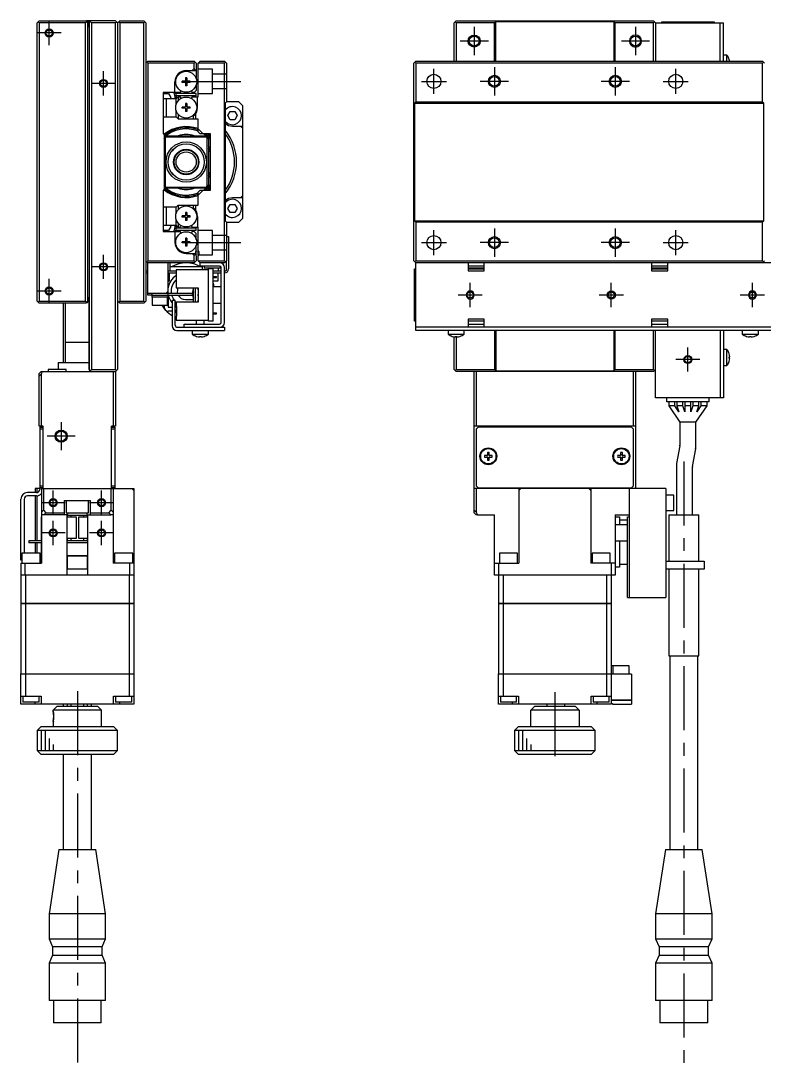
# Model space of a CAD drawing. Extents: x 0 to 730, y -8 to 432.
# Drawn here: x 378.7 to 563, y 90.7 to 349.9 of the extents above; entities that cross this region are included whole.
import ezdxf

# ---------------------------------------------------------------- set-up
doc = ezdxf.new("R2010")
doc.units = 0
doc.header["$LTSCALE"] = 0.5
doc.linetypes.add('CENTER', pattern=[50.8, 31.75, -6.35, 6.35, -6.35])
doc.linetypes.add('DASHED', pattern=[19.05, 12.7, -6.35])
for name, color, linetype in [('MSM_CENTER', 1, 'CENTER'), ('MSM_CONTINUOUS', 7, 'CONTINUOUS'), ('MSM_DASHED', 4, 'DASHED'), ('MSM_NARROW', 5, 'CONTINUOUS')]:
    doc.layers.add(name, color=color, linetype=linetype)

msp = doc.modelspace()

# ---------------------------------------------------------------- linework, layer by layer
at = {"layer": 'MSM_CENTER'}
for p, q in [((385.68, 343.91), (385.68, 349.91)), ((491.13, 348.41), (491.13, 341.41)), ((531.13, 348.41), (531.13, 341.41)), ((388.68, 346.91), (382.68, 346.91)), ((494.63, 344.91), (487.63, 344.91)), ((534.63, 344.91), (527.63, 344.91)), ((399.18, 331.41), (399.18, 337.41)), ((481.13, 331.81), (481.13, 338.01)), ((496.13, 338.41), (496.13, 331.41)), ((526.13, 338.41), (526.13, 331.41)), ((541.13, 331.81), (541.13, 338.01)), ((419.18, 334.91), (433.25, 334.91)), ((478.03, 334.91), (484.23, 334.91)), ((499.63, 334.91), (492.63, 334.91)), ((529.63, 334.91), (522.63, 334.91)), ((538.03, 334.91), (544.23, 334.91)), ((402.18, 334.41), (396.18, 334.41)), ((416.12, 312.16), (416.12, 312.16)), ((496.13, 298.41), (496.13, 291.41)), ((526.13, 298.41), (526.13, 291.41)), ((481.13, 291.81), (481.13, 298.01)), ((541.13, 291.81), (541.13, 298.01)), ((419.18, 294.91), (433.25, 294.91)), ((478.03, 294.91), (484.23, 294.91)), ((499.63, 294.91), (492.63, 294.91)), ((529.63, 294.91), (522.63, 294.91)), ((538.03, 294.91), (544.23, 294.91)), ((399.18, 285.91), (399.18, 291.91)), ((402.18, 288.91), (396.18, 288.91)), ((385.68, 279.91), (385.68, 285.91)), ((388.68, 282.91), (382.68, 282.91)), ((490.13, 278.91), (490.13, 284.91)), ((525.13, 278.91), (525.13, 284.91)), ((560.13, 278.91), (560.13, 284.91)), ((493.13, 281.91), (487.13, 281.91)), ((528.13, 281.91), (522.13, 281.91)), ((563.13, 281.91), (557.13, 281.91)), ((544.13, 262.91), (544.13, 268.91)), ((547.13, 265.91), (541.13, 265.91)), ((388.68, 250.41), (388.68, 243.41)), ((392.18, 246.91), (385.18, 246.91)), ((543.13, 240.66), (543.13, 90.66)), ((386.68, 227.41), (386.68, 233.41)), ((398.68, 227.41), (398.68, 233.41)), ((389.68, 230.41), (383.68, 230.41)), ((401.68, 230.41), (395.68, 230.41)), ((386.68, 219.91), (386.68, 225.91)), ((398.68, 219.91), (398.68, 225.91)), ((389.68, 222.91), (383.68, 222.91)), ((401.68, 222.91), (395.68, 222.91)), ((392.68, 183.66), (392.68, 90.66)), ((511.13, 183.41), (511.13, 165.41))]:
    msp.add_line(p, q, dxfattribs=at)
at = {"layer": 'MSM_CONTINUOUS'}
for p, q in [((383.18, 349.91), (382.68, 349.41)), ((382.68, 280.41), (382.68, 349.41)), ((383.18, 349.41), (382.93, 349.66)), ((383.18, 349.91), (394.68, 349.91)), ((394.68, 349.41), (383.18, 349.41)), ((383.18, 349.41), (383.18, 280.41)), ((394.68, 349.91), (395.18, 349.41)), ((394.93, 349.66), (394.68, 349.41)), ((394.68, 280.41), (394.68, 349.41)), ((394.78, 349.81), (394.98, 349.81)), ((394.88, 349.81), (394.98, 349.91)), ((402.18, 349.91), (394.98, 349.91)), ((395.18, 349.41), (395.18, 280.41)), ((395.18, 348.51), (395.48, 348.51)), ((395.28, 348.81), (395.28, 349.51)), ((395.48, 348.51), (395.48, 349.91)), ((396.18, 349.41), (395.68, 349.91)), ((395.68, 263.31), (395.68, 349.91)), ((402.18, 349.41), (396.18, 349.41)), ((396.18, 349.41), (396.18, 263.41)), ((402.18, 349.91), (402.68, 349.41)), ((402.43, 349.66), (402.18, 349.41)), ((402.18, 263.41), (402.18, 349.41)), ((402.68, 349.41), (403.18, 349.91)), ((402.68, 349.41), (402.68, 263.41)), ((403.18, 349.41), (402.93, 349.66)), ((403.18, 349.91), (409.18, 349.91)), ((409.18, 349.41), (403.18, 349.41)), ((403.18, 349.41), (403.18, 280.41)), ((409.68, 349.41), (409.18, 349.91)), ((409.43, 349.66), (409.18, 349.41)), ((409.18, 280.41), (409.18, 349.41)), ((409.68, 349.41), (409.68, 280.41)), ((486.63, 349.91), (486.13, 349.41)), ((486.13, 339.91), (486.13, 349.41)), ((486.63, 349.41), (486.38, 349.66)), ((486.63, 349.91), (535.63, 349.91)), ((496.13, 349.41), (486.63, 349.41)), ((486.63, 349.41), (486.63, 339.91)), ((496.13, 349.41), (496.43, 349.71)), ((496.13, 339.91), (496.13, 349.41)), ((525.83, 349.71), (496.43, 349.71)), ((496.43, 349.71), (496.43, 339.91)), ((525.83, 349.71), (526.13, 349.41)), ((525.83, 339.91), (525.83, 349.71)), ((535.63, 349.41), (526.13, 349.41)), ((526.13, 339.91), (526.13, 349.41)), ((535.63, 349.91), (536.13, 349.41)), ((535.88, 349.66), (535.63, 349.41)), ((535.63, 339.91), (535.63, 349.41)), ((536.13, 349.41), (536.13, 339.91)), ((536.13, 349.41), (552.93, 349.41)), ((537.63, 349.71), (550.63, 349.71)), ((537.63, 349.41), (537.63, 349.71)), ((550.63, 349.71), (550.63, 349.41)), ((552.13, 339.91), (552.13, 349.41)), ((552.93, 339.91), (552.93, 349.41)), ((409.68, 339.41), (410.18, 339.91)), ((410.18, 339.41), (409.93, 339.66)), ((410.18, 339.91), (421.68, 339.91)), ((421.68, 339.91), (422.18, 339.41)), ((421.93, 339.66), (421.68, 339.41)), ((422.68, 339.41), (423.18, 339.91)), ((423.18, 339.91), (429.18, 339.91)), ((429.18, 339.91), (429.68, 339.41)), ((429.43, 339.66), (429.18, 339.41)), ((476.63, 339.91), (476.13, 339.41)), ((476.38, 339.66), (476.63, 339.41)), ((476.63, 339.91), (562.63, 339.91)), ((553.83, 341.41), (552.93, 341.41)), ((553.83, 339.91), (553.83, 341.41)), ((554.39, 340.34), (554.39, 340.36)), ((563.13, 339.41), (562.63, 339.91)), ((562.63, 339.41), (562.88, 339.66)), ((410.18, 339.41), (410.18, 290.41)), ((421.68, 339.41), (410.18, 339.41)), ((419.68, 337.61), (422.18, 337.61)), ((421.68, 338.11), (421.18, 337.61)), ((421.68, 338.11), (421.68, 339.41)), ((422.03, 337.61), (421.68, 338.11)), ((422.18, 339.41), (422.18, 335.52)), ((422.68, 331.11), (422.68, 339.41)), ((429.18, 339.41), (422.68, 339.41)), ((429.18, 290.41), (429.18, 339.41)), ((429.68, 339.41), (429.68, 329.81)), ((476.13, 290.41), (476.13, 339.41)), ((476.63, 339.41), (476.63, 329.81)), ((562.63, 339.41), (476.63, 339.41)), ((562.63, 329.81), (562.63, 339.41)), ((416.88, 332.11), (416.88, 334.81)), ((419.47, 334.95), (418.68, 334.95)), ((418.68, 334.66), (418.68, 334.95)), ((419.47, 334.66), (418.68, 334.66)), ((419.21, 334.95), (419.21, 334.66)), ((419.82, 335.81), (419.53, 335.81)), ((419.53, 335.81), (419.53, 335.01)), ((419.82, 335.28), (419.53, 335.28)), ((419.53, 334.6), (419.53, 333.81)), ((419.82, 335.81), (419.82, 335.01)), ((419.82, 334.6), (419.82, 333.81)), ((420.68, 334.95), (419.88, 334.95)), ((420.68, 334.66), (419.88, 334.66)), ((420.15, 334.95), (420.15, 334.66)), ((420.68, 334.66), (420.68, 334.95)), ((422.28, 334.91), (422.68, 334.91)), ((418.13, 332.11), (413.98, 332.11)), ((413.98, 332.11), (413.98, 321.91)), ((413.98, 331.7), (414.1, 331.91)), ((414.1, 331.91), (415.26, 331.91)), ((415.26, 331.91), (415.83, 330.91)), ((417.18, 331.31), (417.18, 331.91)), ((422.18, 331.91), (417.18, 331.91)), ((418.35, 332.49), (418.13, 332.11)), ((419.53, 334.34), (419.82, 334.34)), ((419.82, 333.81), (419.53, 333.81)), ((421.22, 332.11), (421.14, 332.25)), ((421.68, 332.11), (421.22, 332.11)), ((421.68, 332.11), (422.18, 332.61)), ((422.18, 334.09), (422.18, 332.61)), ((422.18, 331.31), (422.18, 331.91)), ((417.18, 330.61), (413.98, 330.61)), ((414.68, 330.61), (414.68, 326.11)), ((415.83, 330.91), (415.66, 330.61)), ((422.18, 331.31), (417.18, 331.31)), ((417.68, 331.11), (417.18, 330.61)), ((417.18, 329.12), (417.18, 330.61)), ((417.68, 331.11), (417.68, 330.07)), ((417.68, 331.11), (418.13, 331.11)), ((418.13, 331.11), (418.21, 330.97)), ((419.82, 329.41), (419.53, 329.41)), ((419.53, 329.41), (419.53, 328.61)), ((419.82, 329.41), (419.82, 328.61)), ((421.01, 330.73), (421.22, 331.11)), ((421.22, 331.11), (422.68, 331.11)), ((422.48, 328.41), (422.48, 331.11)), ((429.38, 329.51), (429.68, 329.81)), ((429.38, 329.51), (429.38, 300.31)), ((429.68, 329.91), (432.68, 329.91)), ((433.68, 328.91), (432.68, 329.91)), ((476.33, 329.51), (476.63, 329.81)), ((476.33, 329.51), (476.33, 300.31)), ((476.33, 329.51), (562.93, 329.51)), ((476.63, 329.81), (562.63, 329.81)), ((562.63, 329.81), (562.93, 329.51)), ((562.93, 300.31), (562.93, 329.51)), ((417.18, 326.11), (417.18, 327.69)), ((417.68, 326.75), (417.68, 325.61)), ((419.47, 328.55), (418.68, 328.55)), ((418.68, 328.26), (418.68, 328.55)), ((419.47, 328.26), (418.68, 328.26)), ((419.21, 328.55), (419.21, 328.26)), ((419.82, 328.88), (419.53, 328.88)), ((419.53, 328.2), (419.53, 327.41)), ((419.53, 327.94), (419.82, 327.94)), ((419.82, 327.41), (419.53, 327.41)), ((419.82, 328.2), (419.82, 327.41)), ((420.68, 328.55), (419.88, 328.55)), ((420.68, 328.26), (419.88, 328.26)), ((420.15, 328.55), (420.15, 328.26)), ((420.68, 328.26), (420.68, 328.55)), ((421.98, 326.81), (421.98, 325.61)), ((430.02, 326.41), (430.6, 327.41)), ((430.6, 327.41), (431.76, 327.41)), ((431.76, 327.41), (432.33, 326.41)), ((433.68, 328.91), (433.68, 300.91)), ((413.98, 326.11), (417.18, 326.11)), ((417.18, 326.11), (417.68, 325.61)), ((417.68, 325.61), (422.68, 325.61)), ((421.48, 325.61), (421.48, 326.26)), ((422.68, 322.41), (422.68, 325.61)), ((430.6, 325.41), (430.02, 326.41)), ((431.76, 325.41), (430.6, 325.41)), ((432.33, 326.41), (431.76, 325.41)), ((413.98, 321.91), (414.18, 321.91)), ((414.18, 321.91), (414.18, 307.91)), ((422.68, 323.12), (423.89, 321.91)), ((423.18, 321.91), (422.68, 322.41)), ((425.68, 321.91), (423.18, 321.91)), ((425.68, 307.91), (425.68, 321.91)), ((431.18, 323.81), (433.68, 323.81)), ((433.18, 323.81), (433.68, 323.31)), ((414.18, 320.61), (414.48, 320.91)), ((414.68, 321.11), (414.48, 320.91)), ((414.48, 320.91), (414.48, 308.91)), ((414.68, 321.11), (414.98, 321.41)), ((424.68, 321.11), (414.68, 321.11)), ((414.98, 321.41), (424.38, 321.41)), ((424.38, 321.41), (424.68, 321.11)), ((424.88, 320.91), (424.68, 321.11)), ((424.88, 308.91), (424.88, 320.91)), ((424.88, 320.91), (425.18, 320.61)), ((425.18, 320.61), (425.18, 309.21)), ((416.12, 317.66), (416.25, 317.66)), ((416.25, 317.66), (416.48, 317.88)), ((416.25, 317.66), (416.25, 317.83)), ((416.48, 318.07), (416.48, 317.88)), ((416.25, 312.16), (416.12, 312.16)), ((416.12, 312.16), (416.12, 312.16)), ((416.25, 311.99), (416.25, 312.16)), ((416.48, 311.93), (416.25, 312.16)), ((416.48, 311.93), (416.48, 311.74)), ((414.48, 308.91), (414.18, 309.21)), ((414.48, 308.91), (414.68, 308.71)), ((414.68, 308.71), (424.68, 308.71)), ((414.98, 308.41), (414.68, 308.71)), ((424.68, 308.71), (424.38, 308.41)), ((424.68, 308.71), (424.88, 308.91)), ((425.18, 309.21), (424.88, 308.91)), ((414.18, 307.91), (413.98, 307.91)), ((413.98, 307.91), (413.98, 297.71)), ((424.38, 308.41), (414.98, 308.41)), ((423.89, 307.91), (422.68, 306.7)), ((422.68, 307.41), (423.18, 307.91)), ((422.68, 304.21), (422.68, 307.41)), ((423.18, 307.91), (425.68, 307.91)), ((433.68, 306.01), (431.18, 306.01)), ((433.68, 306.51), (433.18, 306.01)), ((417.18, 303.71), (413.98, 303.71)), ((414.68, 303.71), (414.68, 299.21)), ((417.68, 304.21), (417.18, 303.71)), ((417.18, 302.12), (417.18, 303.71)), ((417.68, 304.21), (417.68, 303.07)), ((417.68, 304.21), (422.68, 304.21)), ((421.48, 303.55), (421.48, 304.21)), ((421.98, 304.21), (421.98, 303.01)), ((430.02, 303.41), (430.6, 304.41)), ((430.6, 302.41), (430.02, 303.41)), ((430.6, 304.41), (431.76, 304.41)), ((431.76, 304.41), (432.33, 303.41)), ((432.33, 303.41), (431.76, 302.41)), ((419.47, 301.55), (418.68, 301.55)), ((418.68, 301.26), (418.68, 301.55)), ((419.47, 301.26), (418.68, 301.26)), ((419.21, 301.55), (419.21, 301.26)), ((419.82, 302.41), (419.53, 302.41)), ((419.53, 302.41), (419.53, 301.61)), ((419.82, 301.88), (419.53, 301.88)), ((419.53, 301.2), (419.53, 300.41)), ((419.53, 300.94), (419.82, 300.94)), ((419.82, 302.41), (419.82, 301.61)), ((419.82, 301.2), (419.82, 300.41)), ((420.68, 301.55), (419.88, 301.55)), ((420.68, 301.26), (419.88, 301.26)), ((420.15, 301.55), (420.15, 301.26)), ((420.68, 301.26), (420.68, 301.55)), ((422.48, 301.41), (422.48, 298.71)), ((431.76, 302.41), (430.6, 302.41)), ((432.68, 299.91), (433.68, 300.91)), ((413.98, 299.21), (417.18, 299.21)), ((415.83, 298.91), (415.26, 297.91)), ((415.66, 299.21), (415.83, 298.91)), ((417.18, 299.21), (417.18, 300.69)), ((417.18, 299.21), (417.68, 298.71)), ((417.18, 297.91), (417.18, 298.51)), ((422.18, 298.51), (417.18, 298.51)), ((417.68, 299.75), (417.68, 298.71)), ((417.68, 298.71), (418.13, 298.71)), ((418.21, 298.85), (418.13, 298.71)), ((419.82, 300.41), (419.53, 300.41)), ((421.22, 298.71), (421.01, 299.09)), ((421.22, 298.71), (422.68, 298.71)), ((422.18, 297.91), (422.18, 298.51)), ((422.68, 292.97), (422.68, 298.71)), ((429.68, 300.01), (429.38, 300.31)), ((429.68, 300.01), (429.68, 290.41)), ((432.68, 299.91), (429.68, 299.91)), ((476.63, 300.01), (476.33, 300.31)), ((476.33, 300.31), (562.93, 300.31)), ((476.63, 300.01), (476.63, 290.41)), ((562.63, 300.01), (476.63, 300.01)), ((562.93, 300.31), (562.63, 300.01)), ((562.63, 290.41), (562.63, 300.01)), ((414.1, 297.91), (413.98, 298.12)), ((413.98, 297.71), (418.13, 297.71)), ((415.26, 297.91), (414.1, 297.91)), ((416.88, 297.71), (416.88, 295.01)), ((422.18, 297.91), (417.18, 297.91)), ((418.13, 297.71), (418.35, 297.33)), ((419.82, 296.01), (419.53, 296.01)), ((419.53, 296.01), (419.53, 295.21)), ((419.82, 296.01), (419.82, 295.21)), ((421.14, 297.57), (421.22, 297.71)), ((421.68, 297.71), (421.22, 297.71)), ((422.18, 297.21), (421.68, 297.71)), ((422.18, 295.72), (422.18, 297.21)), ((429.68, 296.41), (430.18, 296.41)), ((430.18, 296.41), (430.18, 288.41)), ((419.47, 295.15), (418.68, 295.15)), ((418.68, 294.86), (418.68, 295.15)), ((419.47, 294.86), (418.68, 294.86)), ((419.21, 295.15), (419.21, 294.86)), ((419.82, 295.48), (419.53, 295.48)), ((419.53, 294.8), (419.53, 294.01)), ((419.53, 294.54), (419.82, 294.54)), ((419.82, 294.01), (419.53, 294.01)), ((419.82, 294.8), (419.82, 294.01)), ((420.68, 295.15), (419.88, 295.15)), ((420.68, 294.86), (419.88, 294.86)), ((420.15, 295.15), (420.15, 294.86)), ((420.68, 294.86), (420.68, 295.15)), ((422.18, 292.97), (422.18, 294.29)), ((422.68, 294.71), (422.26, 294.71)), ((422.28, 294.91), (422.68, 294.91)), ((410.18, 289.91), (409.68, 290.41)), ((409.93, 290.16), (410.18, 290.41)), ((410.18, 290.41), (421.68, 290.41)), ((419.68, 292.21), (421.93, 292.21)), ((421.18, 292.21), (421.68, 291.71)), ((421.68, 291.71), (421.95, 292.09)), ((421.68, 290.41), (421.68, 291.71)), ((421.68, 290.41), (421.93, 290.16)), ((422.18, 290.41), (421.68, 289.91)), ((422.91, 292.51), (421.95, 292.51)), ((422.88, 292.01), (421.97, 292.01)), ((422.18, 291.65), (422.18, 290.41)), ((422.68, 290.41), (422.68, 291.65)), ((422.68, 290.41), (429.18, 290.41)), ((423.18, 289.91), (422.68, 290.41)), ((429.18, 290.41), (429.43, 290.16)), ((429.68, 290.41), (429.18, 289.91)), ((429.68, 288.11), (429.68, 290.41)), ((476.13, 290.41), (476.63, 289.91)), ((476.63, 290.41), (476.38, 290.16)), ((476.63, 290.41), (562.63, 290.41)), ((562.88, 290.16), (562.63, 290.41)), ((562.63, 289.91), (563.13, 290.41)), ((409.88, 287.91), (410.18, 287.91)), ((410.18, 281.91), (410.18, 289.91)), ((421.68, 289.91), (410.18, 289.91)), ((415.18, 281.41), (415.18, 289.91)), ((415.18, 287.91), (417.18, 287.91)), ((415.68, 287.91), (415.68, 289.91)), ((423.68, 288.91), (415.68, 288.91)), ((425.18, 288.16), (417.18, 288.16)), ((417.18, 288.16), (417.18, 283.66)), ((423.18, 289.11), (423.18, 289.91)), ((429.18, 289.91), (423.18, 289.91)), ((427.98, 289.11), (423.18, 289.11)), ((423.68, 289.11), (423.68, 288.16)), ((424.18, 289.11), (424.18, 288.61)), ((428.18, 288.61), (424.18, 288.61)), ((426.38, 288.41), (425.18, 288.41)), ((425.18, 275.41), (425.18, 288.41)), ((426.38, 275.41), (426.38, 288.41)), ((426.38, 287.91), (428.38, 287.91)), ((427.68, 287.91), (427.68, 288.61)), ((428.18, 288.61), (428.18, 289.06)), ((428.38, 275.11), (428.38, 288.71)), ((429.18, 275.11), (429.18, 288.71)), ((429.18, 287.91), (429.48, 287.91)), ((476.33, 288.41), (476.63, 288.41)), ((476.33, 275.41), (476.33, 288.41)), ((476.63, 273.11), (476.63, 289.91)), ((569.63, 289.91), (476.63, 289.91)), ((489.63, 289.91), (489.63, 287.91)), ((493.63, 289.11), (489.63, 289.11)), ((493.63, 288.61), (489.63, 288.61)), ((489.63, 288.41), (493.63, 288.41)), ((489.63, 287.91), (493.63, 287.91)), ((493.63, 287.91), (493.63, 289.91)), ((535.13, 289.91), (535.13, 287.91)), ((539.13, 289.11), (535.13, 289.11)), ((539.13, 288.61), (535.13, 288.61)), ((535.13, 288.41), (539.13, 288.41)), ((535.13, 287.91), (539.13, 287.91)), ((539.13, 287.91), (539.13, 289.91)), ((415.18, 287.41), (417.18, 287.41)), ((415.18, 285.41), (415.58, 285.41)), ((415.58, 285.41), (415.58, 287.41)), ((426.38, 287.41), (428.38, 287.41)), ((426.38, 286.53), (427.18, 286.53)), ((426.38, 286.28), (427.18, 286.28)), ((426.38, 285.41), (427.58, 285.41)), ((427.18, 286.28), (427.18, 286.53)), ((427.58, 285.41), (427.58, 287.41)), ((415.18, 282.91), (414.68, 282.41)), ((417.18, 283.66), (422.68, 283.66)), ((421.33, 281.91), (421.33, 282.78)), ((421.48, 280.16), (421.48, 283.66)), ((421.98, 280.16), (421.98, 283.66)), ((422.68, 283.66), (422.68, 280.16)), ((428.38, 283.91), (426.38, 283.91)), ((382.68, 280.41), (383.18, 279.91)), ((382.93, 280.16), (383.18, 280.41)), ((383.18, 280.41), (394.68, 280.41)), ((394.68, 280.41), (394.93, 280.16)), ((395.18, 280.41), (394.68, 279.91)), ((394.98, 280.01), (394.78, 280.01)), ((395.18, 281.31), (395.58, 281.31)), ((395.28, 280.31), (395.28, 281.01)), ((395.58, 263.41), (395.58, 281.31)), ((403.18, 279.91), (402.68, 280.41)), ((402.93, 280.16), (403.18, 280.41)), ((403.18, 280.41), (409.18, 280.41)), ((409.43, 280.16), (409.18, 280.41)), ((409.18, 279.91), (409.68, 280.41)), ((410.18, 282.41), (421.18, 282.41)), ((411.18, 281.91), (410.18, 281.91)), ((411.18, 282.41), (411.18, 281.41)), ((411.18, 281.91), (421.18, 281.91)), ((415.18, 281.41), (411.18, 281.41)), ((411.28, 281.41), (411.28, 279.41)), ((415.08, 279.41), (415.08, 281.41)), ((415.18, 281.41), (415.18, 278.91)), ((416.18, 280.61), (416.98, 280.61)), ((416.18, 280.61), (416.18, 274.31)), ((416.98, 274.41), (416.98, 280.61)), ((417.18, 280.16), (417.18, 279.16)), ((422.68, 280.16), (417.18, 280.16)), ((419.47, 280.78), (421.48, 280.78)), ((421.18, 282.41), (421.18, 281.91)), ((394.68, 279.91), (383.18, 279.91)), ((389.18, 279.91), (389.18, 265.21)), ((389.68, 279.91), (389.68, 265.21)), ((409.18, 279.91), (403.18, 279.91)), ((411.28, 279.41), (415.08, 279.41)), ((414.18, 279.41), (414.18, 278.91)), ((415.18, 278.91), (416.18, 278.91)), ((416.18, 277.91), (415.18, 277.91)), ((416.98, 278.91), (417.28, 278.91)), ((417.18, 277.91), (416.98, 277.91)), ((417.18, 279.16), (417.28, 279.16)), ((417.28, 278.36), (417.18, 278.36)), ((417.18, 278.36), (417.18, 277.46)), ((417.28, 277.98), (417.18, 277.98)), ((417.28, 277.83), (417.18, 277.83)), ((417.28, 277.46), (417.18, 277.46)), ((417.28, 279.16), (417.28, 276.66)), ((426.38, 279.91), (428.38, 279.91)), ((426.38, 277.53), (427.18, 277.53)), ((427.18, 277.28), (427.18, 277.53)), ((417.18, 276.66), (417.28, 276.66)), ((417.18, 276.66), (417.18, 275.66)), ((417.18, 275.66), (425.18, 275.66)), ((422.18, 275.66), (422.18, 274.71)), ((424.18, 274.71), (424.18, 275.66)), ((426.38, 275.41), (425.18, 275.41)), ((426.38, 277.28), (427.18, 277.28)), ((476.63, 275.41), (476.33, 275.41)), ((493.63, 275.91), (489.63, 275.91)), ((489.63, 275.91), (489.63, 273.91)), ((493.63, 275.41), (489.63, 275.41)), ((493.63, 273.91), (493.63, 275.91)), ((539.13, 275.91), (535.13, 275.91)), ((535.13, 275.91), (535.13, 273.91)), ((539.13, 275.41), (535.13, 275.41)), ((539.13, 273.91), (539.13, 275.91)), ((417.38, 273.11), (429.18, 273.11)), ((417.48, 273.91), (429.18, 273.91)), ((419.18, 273.91), (419.18, 274.71)), ((419.18, 274.71), (427.98, 274.71)), ((421.18, 273.11), (421.18, 272.21)), ((425.18, 272.21), (425.18, 273.11)), ((429.18, 273.91), (429.18, 273.11)), ((569.63, 273.91), (476.63, 273.91)), ((569.63, 273.11), (476.63, 273.11)), ((484.63, 273.11), (484.63, 272.21)), ((488.63, 272.21), (488.63, 273.11)), ((489.63, 274.71), (493.63, 274.71)), ((496.23, 263.41), (496.23, 273.11)), ((496.53, 273.11), (496.53, 263.11)), ((525.73, 273.11), (525.73, 263.11)), ((526.03, 273.11), (526.03, 263.41)), ((535.13, 274.71), (539.13, 274.71)), ((535.63, 263.41), (535.63, 273.11)), ((536.13, 256.41), (536.13, 273.11)), ((552.13, 273.11), (552.13, 256.41)), ((552.93, 273.11), (552.93, 256.41)), ((557.63, 273.11), (557.63, 272.21)), ((561.63, 272.21), (561.63, 273.11)), ((389.68, 270.21), (395.58, 270.21)), ((421.18, 272.21), (425.18, 272.21)), ((422.23, 271.65), (422.25, 271.65)), ((422.98, 271.65), (423.38, 271.65)), ((422.98, 271.52), (422.98, 271.65)), ((423.38, 271.65), (423.38, 271.52)), ((424.11, 271.65), (424.13, 271.65)), ((484.63, 272.21), (488.63, 272.21)), ((485.68, 271.65), (485.71, 271.65)), ((486.13, 263.41), (486.13, 271.55)), ((486.43, 271.65), (486.83, 271.65)), ((486.43, 271.52), (486.43, 271.65)), ((486.63, 271.65), (486.63, 263.41)), ((486.83, 271.65), (486.83, 271.52)), ((487.56, 271.65), (487.58, 271.65)), ((557.63, 272.21), (561.63, 272.21)), ((558.68, 271.65), (558.71, 271.65)), ((559.43, 271.65), (559.83, 271.65)), ((559.43, 271.52), (559.43, 271.65)), ((559.83, 271.65), (559.83, 271.52)), ((560.56, 271.65), (560.58, 271.65)), ((553.83, 268.41), (552.93, 268.41)), ((553.83, 264.41), (553.83, 268.41)), ((554.39, 267.34), (554.39, 267.36)), ((387.93, 265.21), (395.58, 265.21)), ((387.93, 265.21), (387.93, 263.41)), ((554.39, 266.61), (554.52, 266.61)), ((554.39, 266.21), (554.39, 266.61)), ((554.52, 266.21), (554.39, 266.21)), ((554.39, 265.46), (554.39, 265.48)), ((383.18, 262.41), (383.68, 262.91)), ((383.18, 249.41), (383.18, 262.41)), ((383.68, 262.3), (383.18, 261.8)), ((383.98, 262.91), (383.68, 262.3)), ((383.68, 262.91), (402.18, 262.91)), ((383.68, 262.3), (383.68, 249.41)), ((389.93, 263.41), (385.43, 263.41)), ((385.43, 263.41), (385.43, 262.91)), ((389.93, 262.91), (389.93, 263.41)), ((395.58, 263.41), (395.68, 263.31)), ((395.68, 263.31), (396.08, 262.91)), ((395.88, 263.11), (396.18, 263.41)), ((396.18, 263.41), (402.18, 263.41)), ((401.68, 249.41), (401.68, 262.91)), ((402.18, 263.41), (402.43, 263.16)), ((402.68, 263.41), (402.18, 262.91)), ((402.18, 262.91), (402.18, 249.41)), ((486.13, 263.41), (486.63, 262.91)), ((486.38, 263.16), (486.63, 263.41)), ((486.63, 263.41), (496.23, 263.41)), ((535.63, 262.91), (486.63, 262.91)), ((491.13, 227.91), (491.13, 262.91)), ((491.63, 262.91), (491.63, 249.41)), ((496.53, 263.11), (496.23, 263.41)), ((496.53, 263.11), (525.73, 263.11)), ((526.03, 263.41), (525.73, 263.11)), ((526.03, 263.41), (535.63, 263.41)), ((530.63, 249.41), (530.63, 262.91)), ((531.13, 262.91), (531.13, 233.91)), ((535.63, 263.41), (535.88, 263.16)), ((535.63, 262.91), (536.13, 263.41)), ((552.93, 264.41), (553.83, 264.41)), ((552.93, 256.41), (536.13, 256.41)), ((538.88, 255.41), (538.88, 256.41)), ((549.38, 255.41), (538.88, 255.41)), ((539.38, 255.41), (539.38, 254.41)), ((540.88, 254.41), (539.38, 254.41)), ((539.38, 254.41), (542.13, 250.41)), ((540.88, 254.41), (540.88, 255.41)), ((541.88, 252.95), (540.88, 254.41)), ((541.38, 255.41), (541.38, 254.41)), ((542.88, 254.41), (541.38, 254.41)), ((541.38, 254.41), (541.88, 252.95)), ((542.88, 254.41), (542.88, 255.41)), ((543.38, 252.95), (542.88, 254.41)), ((543.38, 255.41), (543.38, 252.95)), ((544.88, 254.41), (543.38, 254.41)), ((544.88, 252.95), (544.88, 255.41)), ((545.38, 254.41), (544.88, 252.95)), ((545.38, 255.41), (545.38, 254.41)), ((546.88, 254.41), (545.38, 254.41)), ((546.13, 250.41), (548.88, 254.41)), ((546.38, 252.95), (546.88, 254.41)), ((547.38, 254.41), (546.38, 252.95)), ((546.88, 254.41), (546.88, 255.41)), ((547.38, 255.41), (547.38, 254.41)), ((548.88, 254.41), (547.38, 254.41)), ((548.88, 254.41), (548.88, 255.41)), ((549.38, 255.41), (549.38, 256.41)), ((384.18, 249.41), (383.18, 249.41)), ((383.38, 249.11), (384.18, 249.11)), ((383.38, 249.11), (383.38, 233.71)), ((384.18, 233.91), (384.18, 249.41)), ((402.18, 249.41), (401.18, 249.41)), ((401.18, 233.91), (401.18, 249.41)), ((401.18, 249.11), (401.98, 249.11)), ((401.98, 249.11), (401.98, 234.11)), ((531.13, 249.41), (491.13, 249.41)), ((492.13, 249.11), (491.63, 248.61)), ((530.13, 249.11), (492.13, 249.11)), ((496.88, 249.41), (496.88, 249.11)), ((497.38, 249.41), (497.38, 249.11)), ((502.88, 249.11), (502.88, 249.41)), ((506.33, 249.41), (506.13, 249.21)), ((516.13, 249.21), (506.13, 249.21)), ((506.13, 249.21), (506.13, 249.11)), ((516.13, 249.21), (515.93, 249.41)), ((516.13, 249.11), (516.13, 249.21)), ((519.38, 249.41), (519.38, 249.11)), ((524.88, 249.11), (524.88, 249.41)), ((525.38, 249.11), (525.38, 249.41)), ((530.63, 248.61), (530.13, 249.11)), ((546.13, 250.41), (542.13, 250.41)), ((542.13, 250.41), (542.13, 244.67)), ((546.13, 244.67), (546.13, 250.41)), ((384.18, 248.61), (383.38, 248.61)), ((401.98, 248.61), (401.18, 248.61)), ((491.63, 248.61), (491.63, 234.61)), ((530.63, 234.61), (530.63, 248.61)), ((542.12, 244.5), (541.34, 240.09)), ((545.28, 239.4), (546.06, 243.8)), ((494.39, 242.15), (493.71, 242.15)), ((493.71, 241.67), (494.39, 241.67)), ((494.39, 242.83), (494.39, 242.15)), ((494.39, 241.67), (494.39, 240.99)), ((494.87, 242.15), (494.87, 242.83)), ((495.55, 242.15), (494.87, 242.15)), ((494.87, 240.99), (494.87, 241.67)), ((494.87, 241.67), (495.55, 241.67)), ((527.39, 242.15), (526.71, 242.15)), ((526.71, 241.67), (527.39, 241.67)), ((527.39, 242.83), (527.39, 242.15)), ((527.39, 241.67), (527.39, 240.99)), ((527.87, 242.15), (527.87, 242.83)), ((528.55, 242.15), (527.87, 242.15)), ((527.87, 240.99), (527.87, 241.67)), ((527.87, 241.67), (528.55, 241.67)), ((541.27, 239.22), (541.27, 227.41)), ((545.27, 227.41), (545.27, 239.22)), ((382.18, 233.91), (382.18, 232.91)), ((383.38, 233.91), (382.18, 233.91)), ((382.68, 232.91), (382.68, 233.91)), ((383.38, 234.61), (384.18, 234.61)), ((384.18, 234.11), (383.38, 234.11)), ((383.78, 233.91), (384.18, 233.91)), ((383.78, 233.91), (383.78, 215.41)), ((384.18, 233.91), (406.68, 233.91)), ((384.28, 233.91), (384.28, 228.52)), ((401.08, 228.52), (401.08, 233.91)), ((401.18, 234.61), (401.98, 234.61)), ((401.98, 234.11), (401.18, 234.11)), ((401.58, 233.91), (401.58, 227.41)), ((406.18, 233.91), (406.68, 233.41)), ((406.68, 233.91), (406.68, 205.42)), ((538.63, 233.91), (491.13, 233.91)), ((491.63, 234.61), (492.13, 234.11)), ((491.63, 233.91), (491.63, 228.02)), ((492.13, 234.11), (530.13, 234.11)), ((496.88, 234.11), (496.88, 233.91)), ((501.13, 234.11), (501.13, 233.91)), ((502.13, 234.11), (502.13, 233.91)), ((502.23, 233.41), (502.73, 233.91)), ((502.23, 233.91), (502.23, 215.41)), ((503.63, 234.11), (503.63, 233.91)), ((518.63, 233.91), (518.63, 234.11)), ((519.53, 233.91), (520.03, 233.41)), ((520.03, 233.91), (520.03, 215.41)), ((520.13, 234.11), (520.13, 233.91)), ((521.13, 233.91), (521.13, 234.11)), ((525.38, 233.91), (525.38, 234.11)), ((529.63, 206.91), (529.63, 233.91)), ((530.13, 234.11), (530.63, 234.61)), ((538.63, 233.91), (538.63, 206.91)), ((378.68, 216.11), (378.68, 231.31)), ((379.48, 231.31), (379.48, 217.91)), ((382.58, 232.91), (380.28, 232.91)), ((382.58, 232.11), (380.28, 232.11)), ((382.18, 232.11), (382.18, 220.91)), ((382.68, 220.91), (382.68, 232.11)), ((389.43, 230.91), (395.93, 230.91)), ((389.43, 230.91), (389.43, 227.41)), ((389.93, 230.91), (389.93, 227.91)), ((395.43, 227.91), (395.43, 230.91)), ((395.93, 227.41), (395.93, 230.91)), ((540.63, 232.31), (538.63, 232.31)), ((540.63, 228.51), (540.63, 232.31)), ((383.78, 228.02), (384.28, 228.52)), ((384.28, 228.52), (384.89, 227.91)), ((400.47, 227.91), (401.08, 228.52)), ((401.08, 228.52), (401.58, 228.02)), ((491.13, 228.52), (491.63, 228.02)), ((538.63, 228.51), (540.63, 228.51)), ((383.68, 226.91), (383.68, 220.91)), ((383.78, 226.91), (383.68, 226.91)), ((384.39, 227.41), (383.78, 227.41)), ((384.89, 227.91), (384.39, 227.41)), ((390.19, 227.41), (384.39, 227.41)), ((384.89, 227.91), (389.43, 227.91)), ((389.93, 227.91), (395.43, 227.91)), ((390.08, 227.41), (390.08, 212.41)), ((390.08, 227.31), (395.28, 227.31)), ((390.18, 226.91), (390.08, 226.91)), ((392.43, 226.81), (390.08, 226.81)), ((390.18, 227.31), (390.18, 226.81)), ((390.4, 227.91), (390.19, 227.41)), ((391.18, 226.81), (391.18, 227.31)), ((392.43, 221.61), (392.43, 226.81)), ((392.93, 226.81), (392.93, 221.61)), ((395.28, 226.81), (392.93, 226.81)), ((394.18, 227.31), (394.18, 226.81)), ((395.17, 227.41), (394.96, 227.91)), ((395.17, 227.41), (400.97, 227.41)), ((395.18, 226.81), (395.18, 227.31)), ((395.28, 226.91), (395.18, 226.91)), ((395.28, 212.41), (395.28, 227.41)), ((395.93, 227.91), (400.47, 227.91)), ((400.97, 227.41), (400.47, 227.91)), ((401.58, 227.41), (400.97, 227.41)), ((401.58, 227.41), (401.58, 215.41)), ((491.63, 227.41), (491.13, 227.91)), ((491.63, 228.02), (491.94, 227.41)), ((491.94, 227.41), (491.63, 227.41)), ((491.94, 227.41), (496.13, 227.41)), ((496.13, 212.41), (496.13, 227.41)), ((526.13, 227.41), (526.13, 212.41)), ((526.13, 227.41), (529.63, 227.41)), ((526.13, 226.91), (527.13, 226.91)), ((527.13, 226.91), (527.13, 224.91)), ((527.13, 226.16), (529.13, 226.16)), ((529.13, 206.91), (529.13, 226.91)), ((529.13, 226.91), (529.63, 226.91)), ((539.38, 227.41), (546.88, 227.41)), ((539.38, 227.41), (539.38, 215.91)), ((546.88, 215.91), (546.88, 227.41)), ((529.13, 224.91), (526.13, 224.91)), ((383.78, 220.91), (380.68, 220.91)), ((380.68, 220.91), (380.68, 220.41)), ((383.78, 220.41), (380.68, 220.41)), ((382.18, 220.41), (382.18, 217.91)), ((382.68, 217.91), (382.68, 220.41)), ((383.68, 220.41), (383.68, 215.41)), ((390.08, 221.61), (392.43, 221.61)), ((395.28, 220.91), (390.08, 220.91)), ((395.28, 220.41), (390.08, 220.41)), ((390.18, 221.61), (390.18, 220.91)), ((391.18, 220.91), (391.18, 221.61)), ((392.93, 221.61), (395.28, 221.61)), ((394.18, 221.61), (394.18, 220.91)), ((395.18, 220.91), (395.18, 221.61)), ((526.13, 220.91), (529.13, 220.91)), ((527.13, 220.91), (527.13, 214.41)), ((383.43, 217.91), (378.93, 217.91)), ((378.93, 217.91), (378.93, 215.41)), ((383.43, 215.41), (383.43, 217.91)), ((406.43, 217.91), (401.93, 217.91)), ((401.93, 217.91), (401.93, 215.41)), ((406.43, 215.41), (406.43, 217.91)), ((501.88, 217.91), (497.38, 217.91)), ((497.38, 217.91), (497.38, 215.41)), ((501.88, 215.41), (501.88, 217.91)), ((524.88, 217.91), (520.38, 217.91)), ((520.38, 217.91), (520.38, 215.41)), ((524.88, 215.41), (524.88, 217.91)), ((378.68, 216.61), (378.93, 216.61)), ((378.93, 216.11), (378.68, 216.11)), ((378.68, 215.41), (383.78, 215.41)), ((378.68, 215.41), (378.68, 205.42)), ((379.68, 215.41), (379.68, 212.41)), ((390.08, 217.31), (395.28, 217.31)), ((395.28, 217.11), (390.08, 217.11)), ((390.18, 217.11), (390.18, 213.91)), ((395.18, 213.91), (395.18, 217.11)), ((406.68, 215.41), (401.58, 215.41)), ((405.68, 212.41), (405.68, 215.41)), ((496.13, 215.41), (502.23, 215.41)), ((497.13, 215.41), (497.13, 205.42)), ((526.13, 215.41), (520.03, 215.41)), ((525.13, 215.41), (525.13, 205.42)), ((538.63, 215.91), (548.13, 215.91)), ((548.13, 215.91), (548.13, 213.91)), ((395.28, 213.91), (390.08, 213.91)), ((527.13, 214.41), (526.13, 214.41)), ((527.13, 215.16), (529.13, 215.16)), ((548.13, 213.91), (538.63, 213.91)), ((539.38, 213.91), (539.38, 192.41)), ((546.88, 192.41), (546.88, 213.91)), ((406.68, 212.41), (378.68, 212.41)), ((379.83, 212.41), (379.83, 205.42)), ((405.52, 212.41), (405.52, 205.42)), ((526.13, 212.41), (496.13, 212.41)), ((498.29, 212.41), (498.29, 205.42)), ((523.98, 212.41), (523.98, 205.42)), ((378.68, 205.42), (406.68, 205.42)), ((378.68, 205.41), (378.68, 187.92)), ((406.68, 205.41), (378.68, 205.41)), ((378.69, 205.41), (378.69, 205.42)), ((379.83, 205.41), (379.83, 187.92)), ((379.84, 205.41), (379.84, 205.42)), ((405.52, 205.41), (405.52, 205.42)), ((405.52, 205.41), (405.52, 187.92)), ((406.67, 205.41), (406.67, 205.42)), ((406.68, 205.41), (406.68, 187.92)), ((497.13, 205.42), (525.13, 205.42)), ((497.13, 205.41), (497.13, 187.92)), ((525.13, 205.41), (497.13, 205.41)), ((497.14, 205.41), (497.14, 205.42)), ((498.29, 205.41), (498.29, 205.42)), ((498.29, 205.41), (498.29, 187.92)), ((523.98, 205.41), (523.98, 205.42)), ((523.98, 205.41), (523.98, 187.92)), ((525.12, 205.41), (525.12, 205.42)), ((525.13, 205.41), (525.13, 187.92)), ((529.13, 206.91), (538.63, 206.91)), ((539.38, 192.41), (546.88, 192.41)), ((539.63, 192.41), (539.63, 144.41)), ((546.63, 144.41), (546.63, 192.41)), ((529.53, 189.91), (525.13, 189.91)), ((525.63, 187.92), (525.63, 189.91)), ((529.53, 187.91), (529.53, 189.91)), ((378.68, 187.92), (406.68, 187.92)), ((406.68, 187.91), (378.68, 187.91)), ((378.68, 180.41), (378.68, 187.91)), ((378.69, 187.91), (378.69, 187.92)), ((379.83, 187.91), (379.83, 182.41)), ((379.84, 187.91), (379.84, 187.92)), ((405.52, 187.91), (405.52, 187.92)), ((405.52, 187.91), (405.52, 182.41)), ((406.67, 187.91), (406.67, 187.92)), ((406.68, 187.91), (406.68, 180.41)), ((497.13, 187.92), (529.13, 187.92)), ((530.13, 187.91), (497.13, 187.91)), ((497.13, 180.41), (497.13, 187.91)), ((497.14, 187.91), (497.14, 187.92)), ((498.29, 187.91), (498.29, 187.92)), ((498.29, 187.91), (498.29, 182.41)), ((523.98, 187.91), (523.98, 187.92)), ((523.98, 187.91), (523.98, 182.41)), ((525.12, 187.91), (525.12, 187.92)), ((525.13, 187.91), (525.13, 180.41)), ((529.13, 187.92), (529.13, 187.91)), ((530.13, 187.91), (530.13, 181.42)), ((378.68, 182.41), (383.68, 182.41)), ((379.18, 182.41), (379.18, 180.91)), ((383.18, 180.91), (383.18, 182.41)), ((383.68, 182.41), (383.68, 180.41)), ((401.68, 182.41), (406.68, 182.41)), ((401.68, 180.41), (401.68, 182.41)), ((402.18, 182.41), (402.18, 180.91)), ((406.18, 180.91), (406.18, 182.41)), ((497.13, 182.41), (502.13, 182.41)), ((497.63, 182.41), (497.63, 180.91)), ((501.63, 180.91), (501.63, 182.41)), ((502.13, 182.41), (502.13, 180.41)), ((520.13, 182.41), (525.13, 182.41)), ((520.13, 180.41), (520.13, 182.41)), ((520.63, 182.41), (520.63, 180.91)), ((524.63, 180.91), (524.63, 182.41)), ((406.68, 180.41), (378.68, 180.41)), ((383.18, 180.91), (379.18, 180.91)), ((382.18, 180.41), (382.18, 180.91)), ((386.68, 178.91), (387.68, 179.91)), ((398.68, 178.91), (386.68, 178.91)), ((387.68, 179.91), (397.68, 179.91)), ((389.18, 180.41), (389.18, 179.91)), ((390.18, 180.41), (390.18, 179.91)), ((391.18, 179.91), (391.18, 180.41)), ((394.18, 180.41), (394.18, 179.91)), ((395.18, 179.91), (395.18, 180.41)), ((396.18, 179.91), (396.18, 180.41)), ((397.68, 179.91), (398.68, 178.91)), ((398.68, 174.91), (398.68, 178.91)), ((406.18, 180.91), (402.18, 180.91)), ((403.18, 180.41), (403.18, 180.91)), ((525.13, 180.41), (497.13, 180.41)), ((501.63, 180.91), (497.63, 180.91)), ((500.63, 180.41), (500.63, 180.91)), ((506.13, 179.91), (505.13, 178.91)), ((505.13, 174.91), (505.13, 178.91)), ((517.13, 178.91), (505.13, 178.91)), ((506.13, 179.91), (516.13, 179.91)), ((509.13, 180.41), (509.13, 179.91)), ((513.63, 179.91), (513.63, 180.41)), ((517.13, 178.91), (516.13, 179.91)), ((517.13, 178.91), (517.13, 174.91)), ((524.63, 180.91), (520.63, 180.91)), ((521.63, 180.41), (521.63, 180.91)), ((525.13, 181.42), (530.13, 181.42)), ((530.13, 181.41), (525.13, 181.41)), ((525.13, 180.61), (525.43, 180.61)), ((525.43, 180.61), (525.43, 180.41)), ((525.43, 180.41), (530.13, 180.41)), ((530.12, 181.41), (530.12, 181.42)), ((530.13, 181.41), (530.13, 180.41)), ((386.68, 178.66), (386.68, 178.66)), ((383.68, 174.91), (382.68, 173.91)), ((402.68, 173.91), (382.68, 173.91)), ((382.68, 173.91), (382.68, 168.91)), ((383.68, 174.91), (401.68, 174.91)), ((386.68, 175.91), (386.68, 174.91)), ((402.68, 173.91), (401.68, 174.91)), ((402.68, 168.91), (402.68, 173.91)), ((502.13, 174.91), (501.13, 173.91)), ((521.13, 173.91), (501.13, 173.91)), ((501.13, 173.91), (501.13, 168.91)), ((502.13, 174.91), (520.13, 174.91)), ((521.13, 173.91), (520.13, 174.91)), ((521.13, 168.91), (521.13, 173.91)), ((382.68, 168.91), (402.68, 168.91)), ((382.68, 168.91), (383.68, 167.91)), ((401.68, 167.91), (402.68, 168.91)), ((501.13, 168.91), (521.13, 168.91)), ((501.13, 168.91), (502.13, 167.91)), ((520.13, 167.91), (521.13, 168.91)), ((401.68, 167.91), (383.68, 167.91)), ((389.18, 167.91), (389.18, 144.41)), ((396.18, 144.41), (396.18, 167.91)), ((520.13, 167.91), (502.13, 167.91)), ((388.11, 144.41), (385.68, 128.41)), ((388.11, 144.41), (397.25, 144.41)), ((399.68, 128.41), (397.25, 144.41)), ((538.56, 144.41), (536.13, 128.41)), ((538.56, 144.41), (547.7, 144.41)), ((550.13, 128.41), (547.7, 144.41)), ((399.68, 128.41), (385.68, 128.41)), ((385.68, 128.41), (385.68, 122.21)), ((399.68, 122.21), (399.68, 128.41)), ((550.13, 128.41), (536.13, 128.41)), ((536.13, 128.41), (536.13, 122.21)), ((550.13, 122.21), (550.13, 128.41)), ((385.68, 122.21), (399.68, 122.21)), ((385.68, 122.21), (386.53, 120.21)), ((398.83, 120.21), (399.68, 122.21)), ((536.13, 122.21), (550.13, 122.21)), ((536.13, 122.21), (536.98, 120.21)), ((549.28, 120.21), (550.13, 122.21)), ((398.83, 120.21), (386.53, 120.21)), ((386.53, 120.21), (386.53, 118.21)), ((398.83, 118.21), (398.83, 120.21)), ((549.28, 120.21), (536.98, 120.21)), ((536.98, 120.21), (536.98, 118.21)), ((549.28, 118.21), (549.28, 120.21)), ((386.53, 118.21), (385.68, 116.21)), ((386.53, 118.21), (398.83, 118.21)), ((399.68, 116.21), (398.83, 118.21)), ((536.98, 118.21), (536.13, 116.21)), ((536.98, 118.21), (549.28, 118.21)), ((550.13, 116.21), (549.28, 118.21)), ((399.68, 116.21), (385.68, 116.21)), ((385.68, 116.21), (385.68, 106.91)), ((399.68, 106.91), (399.68, 116.21)), ((550.13, 116.21), (536.13, 116.21)), ((536.13, 116.21), (536.13, 106.91)), ((550.13, 106.91), (550.13, 116.21)), ((399.68, 106.91), (385.68, 106.91)), ((386.73, 106.91), (386.73, 101.41)), ((398.63, 101.41), (398.63, 106.91)), ((550.13, 106.91), (536.13, 106.91)), ((537.18, 106.91), (537.18, 101.41)), ((549.08, 101.41), (549.08, 106.91)), ((398.63, 101.41), (386.73, 101.41)), ((549.08, 101.41), (537.18, 101.41))]:
    msp.add_line(p, q, dxfattribs=at)
for centre, radius in [((385.68, 346.91), 0.783), ((491.13, 344.91), 1.23), ((531.13, 344.91), 1.23), ((419.68, 334.81), 2.6), ((399.18, 334.41), 0.783), ((481.13, 334.91), 1.75), ((496.13, 334.91), 1.23), ((526.13, 334.91), 1.23), ((541.13, 334.91), 1.75), ((419.68, 328.41), 2.6), ((419.68, 314.91), 5), ((419.68, 314.91), 4.5), ((419.68, 314.91), 3.15), ((419.68, 314.91), 3), ((419.68, 301.41), 2.6), ((419.68, 295.01), 2.6), ((481.13, 294.91), 1.75), ((496.13, 294.91), 1.23), ((526.13, 294.91), 1.23), ((541.13, 294.91), 1.75), ((399.18, 288.91), 0.783), ((385.68, 282.91), 0.783), ((490.13, 281.91), 0.783), ((525.13, 281.91), 0.783), ((560.13, 281.91), 0.783), ((544.13, 265.91), 0.783), ((388.68, 246.91), 1.23), ((494.63, 241.91), 2.1), ((494.63, 241.91), 1.9), ((527.63, 241.91), 2.1), ((527.63, 241.91), 1.9), ((386.68, 230.41), 0.783), ((398.68, 230.41), 0.783), ((386.68, 222.91), 0.783), ((398.68, 222.91), 0.783)]:
    msp.add_circle(centre, radius, dxfattribs=at)
for centre, radius, start, end in [((394.98, 349.51), 0.3, 0, 90), ((394.98, 348.81), 0.3, 311.8103, 0), ((551.33, 339.41), 3.2, 17.27, 38.6822), ((551.33, 339.41), 3.19, 9.0071, 16.9053), ((419.68, 334.81), 2.8, 90, 180), ((419.47, 335.01), 0.06, 270, 0), ((419.47, 334.6), 0.06, 0, 90), ((419.88, 335.01), 0.06, 180, 270), ((419.88, 334.6), 0.06, 90, 180), ((414.68, 330.91), 2.25, 352.3377, 32.231), ((414.68, 330.91), 2.6, 15.9424, 27.4864), ((419.68, 331.61), 1.59, 143.8028, 169.1069), ((419.79, 331.49), 1.75, 142.994, 145.4948), ((419.56, 331.49), 1.75, 25.4948, 37.006), ((419.68, 331.61), 1.59, 10.8931, 36.1972), ((414.68, 330.91), 2.6, 355.4034, 8.8499), ((419.68, 331.61), 1.59, 190.8931, 216.1972), ((419.79, 331.72), 1.75, 205.4948, 217.006), ((419.68, 331.61), 1.59, 323.8028, 349.107), ((419.56, 331.72), 1.75, 322.994, 325.4948), ((419.47, 328.61), 0.06, 270, 0), ((419.47, 328.2), 0.06, 0, 90), ((419.88, 328.61), 0.06, 180, 270), ((419.88, 328.2), 0.06, 90, 180), ((419.68, 328.41), 2.8, 310.0052, 360), ((431.18, 326.41), 2.25, 216.8699, 143.1301), ((431.18, 326.41), 2.6, 226.1869, 270), ((419.68, 314.91), 8.8, 70.0677, 128.6822), ((419.68, 314.91), 8.5, 69.3327, 130.3202), ((419.68, 314.91), 8.2, 68.5399, 132.1236), ((419.68, 314.91), 6.8, 72.9174, 107.0826), ((419.68, 314.91), 8.2, 42.9703, 58.6119), ((419.68, 314.91), 8.5, 45.0991, 55.4397), ((419.68, 314.91), 8.8, 47.0141, 52.6982), ((419.68, 314.91), 12.5, 320.8958, 39.1042), ((419.68, 314.91), 12, 323.9334, 36.0666), ((419.68, 314.91), 6.8, 28.0725, 36.0189), ((419.68, 314.91), 6.5, 22.6199, 32.2042), ((419.68, 314.91), 6.5, 327.7958, 337.3801), ((419.68, 314.91), 6.8, 323.9811, 331.9275), ((419.68, 314.91), 8.2, 227.8764, 291.4601), ((419.68, 314.91), 8.2, 301.3881, 317.0297), ((419.68, 314.91), 8.5, 304.5603, 314.9009), ((419.68, 314.91), 8.5, 229.6798, 290.6673), ((419.68, 314.91), 8.8, 231.3178, 289.9323), ((419.68, 314.91), 6.8, 252.9174, 287.0826), ((419.68, 314.91), 8.8, 307.3018, 312.9859), ((431.18, 303.41), 2.6, 90, 133.8131), ((419.68, 301.41), 2.8, 0, 49.9948), ((431.18, 303.41), 2.25, 216.8699, 143.1301), ((419.47, 301.61), 0.06, 270, 0), ((419.47, 301.2), 0.06, 0, 90), ((419.88, 301.61), 0.06, 180, 270), ((419.88, 301.2), 0.06, 90, 180), ((414.68, 298.91), 2.25, 327.769, 7.6623), ((414.68, 298.91), 2.6, 332.5136, 344.0576), ((414.68, 298.91), 2.6, 351.1501, 4.5966), ((419.56, 298.21), 1.59, 161.6416, 169.1069), ((419.79, 298.09), 1.75, 142.994, 154.5052), ((419.56, 298.09), 1.75, 34.5052, 37.006), ((419.68, 298.21), 1.59, 10.8931, 36.1972), ((419.56, 298.21), 1.59, 190.8931, 198.3584), ((419.79, 298.32), 1.75, 214.5052, 217.006), ((419.68, 298.21), 1.59, 323.8028, 349.1069), ((419.56, 298.32), 1.75, 322.994, 334.5052), ((419.68, 295.01), 2.8, 180, 270), ((419.47, 295.21), 0.06, 270, 0), ((419.47, 294.8), 0.06, 0, 90), ((419.88, 295.21), 0.06, 180, 270), ((419.88, 294.8), 0.06, 90, 180), ((422.93, 292.31), 1, 138.5904, 221.4096), ((421.93, 292.31), 1, 318.5904, 41.4096), ((409.88, 288.11), 0.2, 180, 270), ((419.68, 282.91), 7, 58.9973, 121.0027), ((427.98, 288.71), 1.2, 0, 90), ((427.98, 288.71), 0.4, 0, 90), ((429.18, 288.41), 1, 270, 0), ((429.48, 288.11), 0.2, 270, 0), ((410.18, 288.41), 1, 239.9999, 270), ((419.68, 282.91), 4.57, 123.1646, 169.9589), ((419.68, 282.91), 3.75, 131.8103, 187.6622), ((419.47, 282.78), 2, 153.84, 190.6099), ((423.33, 282.78), 2, 157.6684, 180), ((423.33, 281.91), 2, 157.6684, 202.3316), ((422.78, 283.41), 0.25, 113.5782, 246.4218), ((419.68, 282.91), 7, 8.2132, 16.835), ((394.98, 280.31), 0.3, 270, 0), ((394.98, 281.01), 0.3, 0, 48.1897), ((419.68, 282.91), 4.57, 192.6397, 220.016), ((419.68, 282.91), 3.75, 195.466, 217.8309), ((419.68, 282.91), 3.75, 223.9455, 228.1897), ((419.47, 282.78), 2, 205.7294, 270), ((422.78, 281.91), 0.25, 113.5782, 246.4218), ((422.78, 280.41), 0.25, 113.5782, 246.4218), ((419.68, 282.91), 7, 210, 219.8429), ((415.18, 278.91), 1, 180, 270), ((419.68, 282.91), 7, 223.4242, 240), ((419.68, 282.91), 4.57, 233.7855, 238.3207), ((419.68, 282.91), 7, 247.3119, 249.0752), ((427.98, 275.11), 0.4, 270, 0), ((427.98, 275.11), 1.2, 270, 0), ((417.38, 274.31), 1.2, 180, 270), ((417.48, 274.41), 0.5, 180, 270), ((423.18, 274.71), 3.2, 231.3178, 252.73), ((423.18, 274.71), 3.19, 253.0947, 266.4097), ((423.18, 274.71), 3.19, 273.5903, 286.9053), ((423.18, 274.71), 3.2, 287.27, 308.6822), ((486.63, 274.71), 3.2, 231.3178, 252.73), ((486.63, 274.71), 3.19, 253.0947, 266.4097), ((486.63, 274.71), 3.19, 273.5903, 286.9053), ((486.63, 274.71), 3.2, 287.27, 308.6822), ((559.63, 274.71), 3.2, 231.3178, 252.73), ((559.63, 274.71), 3.19, 253.0947, 266.4097), ((559.63, 274.71), 3.19, 273.5903, 286.9053), ((559.63, 274.71), 3.2, 287.27, 308.6822), ((551.33, 266.41), 3.2, 17.27, 38.6822), ((551.33, 266.41), 3.19, 3.5904, 16.9053), ((551.33, 266.41), 3.2, 321.3178, 342.73), ((551.33, 266.41), 3.19, 343.0947, 356.4097), ((541.13, 244.67), 1, 350, 0), ((541.13, 244.67), 5, 350, 0), ((494.63, 241.91), 0.95, 165.3667, 194.6333), ((494.63, 241.91), 0.365, 138.8496, 221.1504), ((494.63, 241.91), 0.95, 75.3667, 104.6333), ((494.63, 241.91), 0.365, 48.8496, 131.1504), ((494.63, 241.91), 0.365, 228.8496, 311.1504), ((494.63, 241.91), 0.365, 318.8496, 41.1504), ((494.63, 241.91), 0.95, 345.3667, 14.6333), ((527.63, 241.91), 0.95, 165.3667, 194.6333), ((527.63, 241.91), 0.365, 138.8496, 221.1504), ((527.63, 241.91), 0.95, 75.3667, 104.6333), ((527.63, 241.91), 0.365, 48.8496, 131.1504), ((527.63, 241.91), 0.365, 228.8496, 311.1504), ((527.63, 241.91), 0.365, 318.8496, 41.1504), ((527.63, 241.91), 0.95, 345.3667, 14.6333), ((494.63, 241.91), 0.95, 255.3667, 284.6333), ((527.63, 241.91), 0.95, 255.3667, 284.6333), ((546.27, 239.22), 5, 170, 180), ((546.27, 239.22), 1, 170, 180), ((382.58, 233.71), 0.8, 270, 0), ((380.28, 231.31), 1.6, 90, 180), ((380.28, 231.31), 0.8, 90, 180), ((382.58, 233.71), 1.6, 270, 318.5903), ((380.81, 177.41), 6, 347.9764, 12.0236)]:
    msp.add_arc(centre, radius, start, end, dxfattribs=at)
at = {"layer": 'MSM_DASHED'}
for p, q in [((426.18, 337.91), (422.68, 337.91)), ((426.18, 331.91), (426.18, 337.91)), ((429.68, 336.66), (426.18, 336.66)), ((422.68, 331.91), (426.18, 331.91)), ((426.18, 333.16), (429.68, 333.16)), ((426.18, 297.91), (422.68, 297.91)), ((426.18, 291.91), (426.18, 297.91)), ((429.68, 296.66), (426.18, 296.66)), ((426.18, 293.16), (429.68, 293.16)), ((422.85, 291.91), (426.18, 291.91))]:
    msp.add_line(p, q, dxfattribs=at)
at = {"layer": 'MSM_NARROW'}
for p, q in [((383.68, 173.91), (383.68, 168.91)), ((384.68, 173.91), (384.68, 168.91)), ((386.73, 176.15), (386.68, 175.91)), ((502.13, 173.91), (502.13, 168.91)), ((503.13, 173.91), (503.13, 168.91)), ((385.68, 171.91), (385.68, 168.91)), ((504.13, 171.91), (504.13, 168.91)), ((386.68, 170.41), (386.68, 168.91)), ((505.13, 170.41), (505.13, 168.91))]:
    msp.add_line(p, q, dxfattribs=at)
for centre, radius in [((385.68, 346.91), 1), ((491.13, 344.91), 1.5), ((399.18, 334.41), 1), ((496.13, 334.91), 1.5), ((526.13, 334.91), 1.5), ((419.68, 314.91), 2.5), ((496.13, 294.91), 1.5), ((526.13, 294.91), 1.5), ((399.18, 288.91), 1), ((385.68, 282.91), 1), ((525.13, 281.91), 1), ((544.13, 265.91), 1), ((388.68, 246.91), 1.5), ((386.68, 230.41), 1), ((398.68, 230.41), 1), ((386.68, 222.91), 1), ((398.68, 222.91), 1)]:
    msp.add_circle(centre, radius, dxfattribs=at)
at = {"layer": 'MSM_NARROW', "extrusion": (0, 0, -1)}
for centre, radius in [((-531.13, 344.91), 1.5), ((-490.13, 281.91), 1), ((-560.13, 281.91), 1)]:
    msp.add_circle(centre, radius, dxfattribs=at)
at = {"layer": 'MSM_NARROW'}
msp.add_arc((380.89, 177.41), 5.98, 347.788, 14.5016, dxfattribs=at)

doc.saveas('drawing.dxf')
